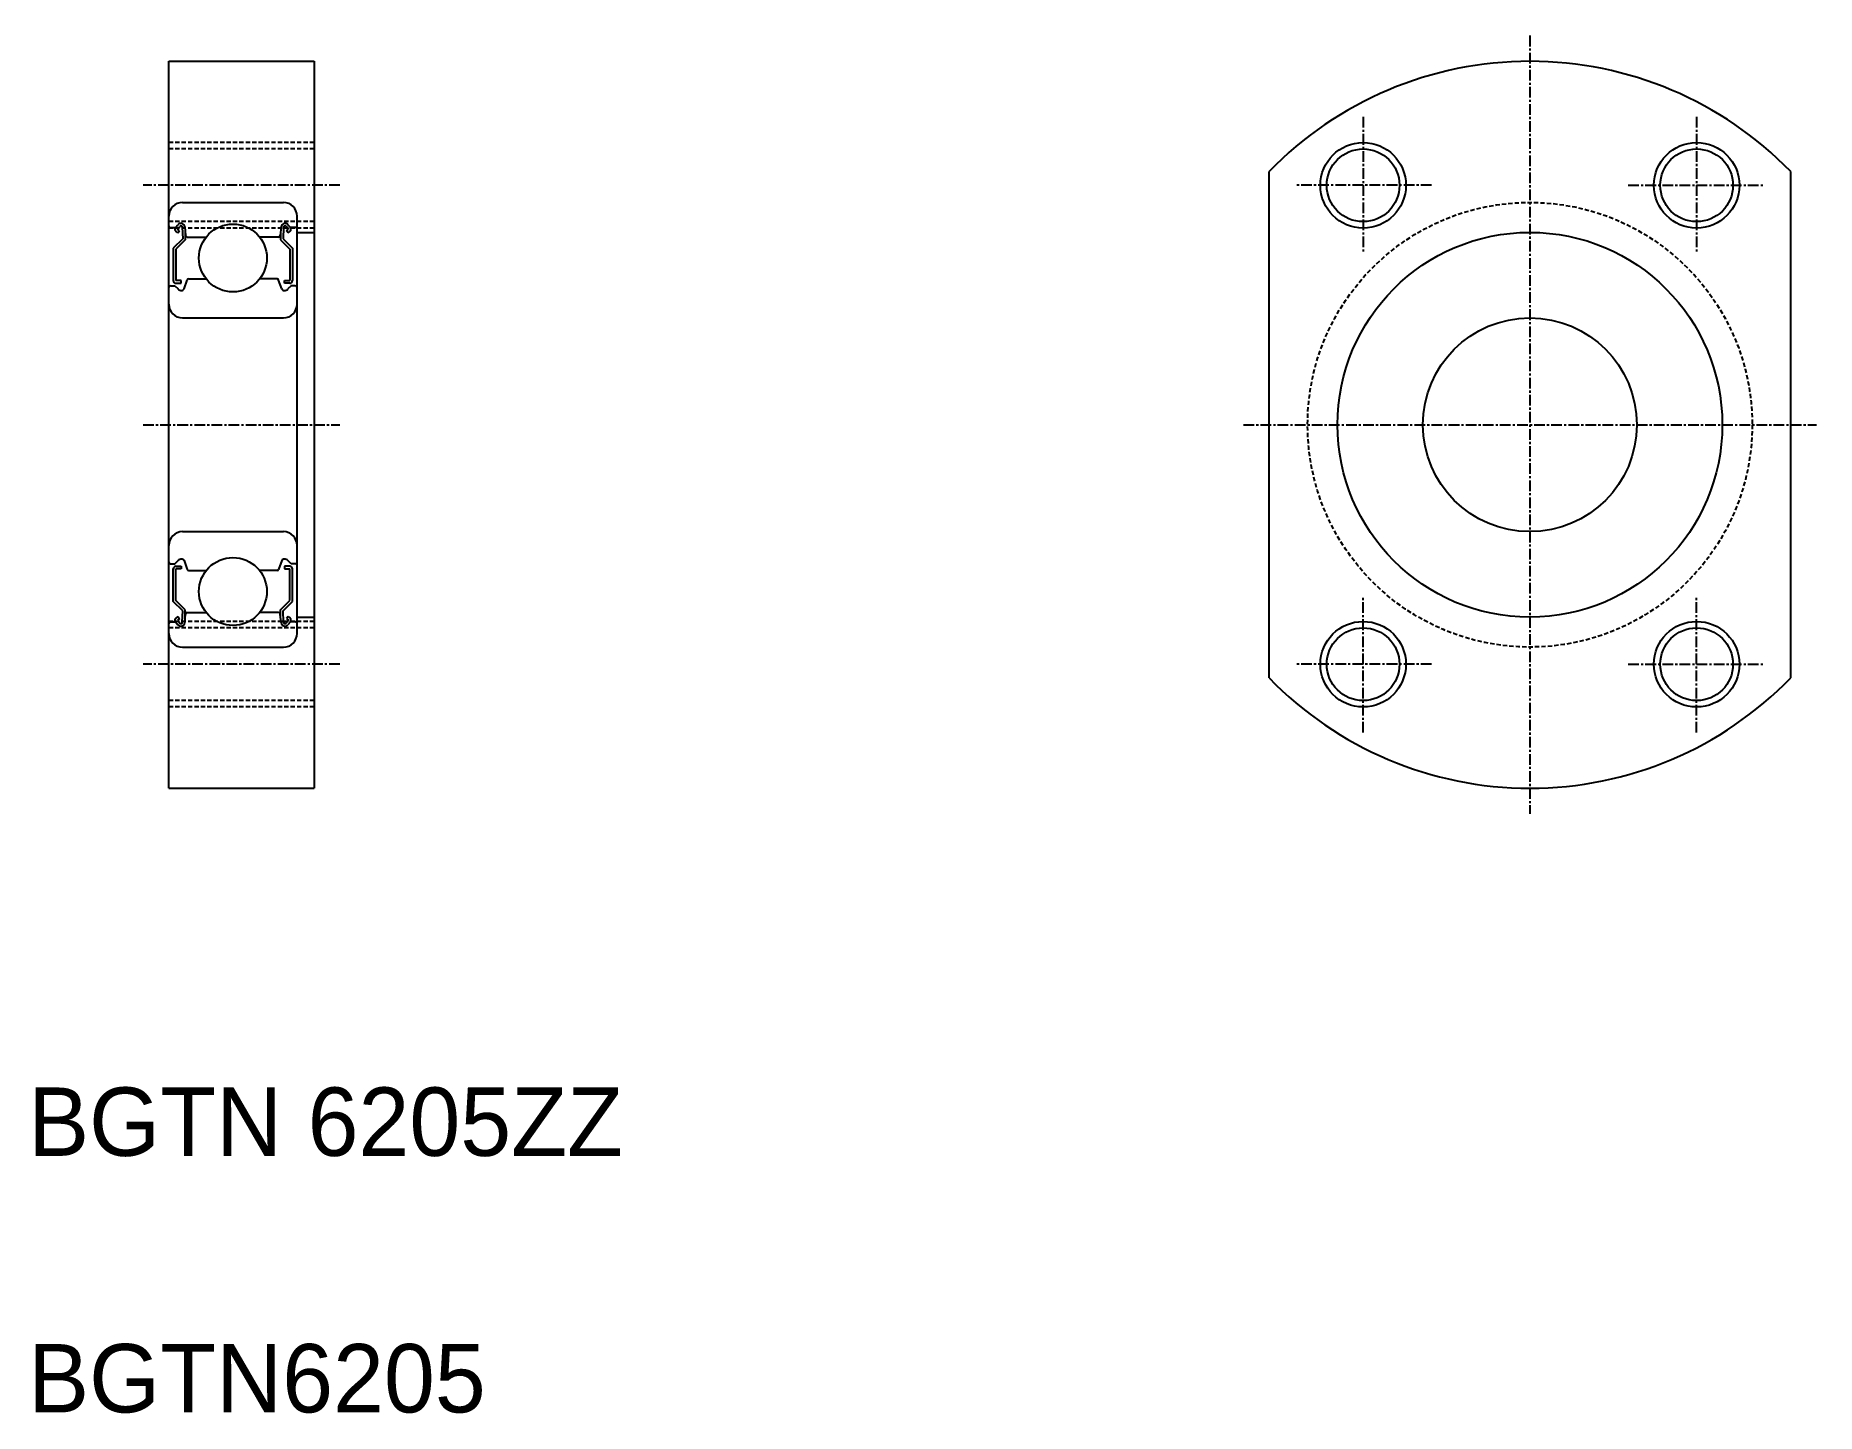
# Model space of a CAD drawing. Extents: x 184 to 392, y 75 to 236.
import ezdxf

# ---------------------------------------------------------------- set-up
doc = ezdxf.new("R2010")
doc.units = 0
doc.linetypes.add('CENTER', pattern=[2, 1.25, -0.25, 0.25, -0.25])
doc.linetypes.add('DASHED', pattern=[0.75, 0.5, -0.25])
doc.layers.get('0').update_dxf_attribs({"linetype": 'CONTINUOUS'})
doc.layers.add('CENTER', color=1, linetype='CENTER')

msp = doc.modelspace()

# ---------------------------------------------------------------- linework, layer by layer
at = {"color": 7, "linetype": 'CONTINUOUS'}
for p, q in [((199.2, 147.78), (199.2, 232.78)), ((199.2, 232.78), (216.2, 232.78)), ((216.2, 232.78), (216.2, 147.78)), ((327.87, 160.69), (327.87, 219.88)), ((388.87, 160.69), (388.87, 219.88)), ((200.8, 216.28), (212.6, 216.28)), ((214.2, 165.88), (214.2, 214.68)), ((199.4, 213.33), (199.98, 213.33)), ((199.98, 213.33), (200.27, 213.67)), ((200.25, 212.72), (200.02, 212.91)), ((200.21, 213.14), (200.5, 213.48)), ((200.44, 212.95), (200.21, 213.14)), ((200.25, 212.72), (200.44, 212.95)), ((200.78, 213.38), (200.83, 212.04)), ((201.08, 213.41), (201.16, 212.42)), ((201.13, 212.76), (201.13, 211.91)), ((212.33, 213.41), (212.24, 212.42)), ((212.27, 212.76), (212.27, 211.91)), ((212.63, 213.38), (212.57, 212.04)), ((213.19, 213.14), (212.91, 213.48)), ((212.96, 212.95), (213.19, 213.14)), ((213.16, 212.72), (212.96, 212.95)), ((213.42, 213.33), (213.14, 213.67)), ((213.16, 212.72), (213.39, 212.91)), ((214, 213.33), (213.42, 213.33)), ((214.2, 212.78), (216.2, 212.78)), ((200.83, 212.04), (199.73, 210.94)), ((199.73, 210.94), (199.73, 207.13)), ((201.13, 211.91), (200.03, 210.81)), ((200.03, 210.81), (200.03, 207.13)), ((201.36, 212.23), (203.58, 212.23)), ((212.04, 212.23), (209.83, 212.23)), ((212.27, 211.91), (213.37, 210.81)), ((212.57, 212.04), (213.67, 210.94)), ((213.37, 210.81), (213.37, 207.13)), ((213.67, 210.94), (213.67, 207.13)), ((199.4, 206.53), (199.9, 206.53)), ((199.9, 206.53), (200.28, 206.16)), ((200.65, 207.13), (200.03, 207.13)), ((200.03, 206.83), (200.65, 206.83)), ((200.65, 206.83), (200.65, 207.13)), ((200.99, 206.18), (201.36, 207.2)), ((201.54, 207.33), (203.58, 207.33)), ((211.86, 207.33), (209.83, 207.33)), ((212.42, 206.18), (212.05, 207.2)), ((212.75, 206.83), (212.75, 207.13)), ((212.75, 207.13), (213.37, 207.13)), ((213.37, 206.83), (212.75, 206.83)), ((213.5, 206.53), (213.13, 206.16)), ((214, 206.53), (213.5, 206.53)), ((200.8, 202.78), (212.6, 202.78)), ((200.8, 177.78), (212.6, 177.78)), ((199.4, 174.03), (199.9, 174.03)), ((199.73, 169.63), (199.73, 173.43)), ((199.9, 174.03), (200.28, 174.41)), ((200.03, 173.73), (200.65, 173.73)), ((200.65, 173.43), (200.03, 173.43)), ((200.03, 169.75), (200.03, 173.43)), ((200.65, 173.73), (200.65, 173.43)), ((200.99, 174.39), (201.36, 173.37)), ((201.54, 173.23), (203.58, 173.23)), ((211.86, 173.23), (209.83, 173.23)), ((212.42, 174.39), (212.05, 173.37)), ((213.37, 173.73), (212.75, 173.73)), ((212.75, 173.73), (212.75, 173.43)), ((212.75, 173.43), (213.37, 173.43)), ((213.5, 174.03), (213.13, 174.41)), ((213.37, 169.75), (213.37, 173.43)), ((214, 174.03), (213.5, 174.03)), ((213.67, 169.63), (213.67, 173.43)), ((200.83, 168.53), (199.73, 169.63)), ((201.13, 168.65), (200.03, 169.75)), ((212.27, 168.65), (213.37, 169.75)), ((212.57, 168.53), (213.67, 169.63)), ((199.4, 167.23), (199.98, 167.23)), ((199.98, 167.23), (200.27, 166.9)), ((200.25, 167.85), (200.02, 167.66)), ((200.44, 167.62), (200.21, 167.43)), ((200.21, 167.43), (200.5, 167.09)), ((200.25, 167.85), (200.44, 167.62)), ((200.78, 167.19), (200.83, 168.53)), ((201.08, 167.15), (201.16, 168.15)), ((201.13, 167.81), (201.13, 168.65)), ((201.36, 168.33), (203.58, 168.33)), ((212.04, 168.33), (209.83, 168.33)), ((212.33, 167.15), (212.24, 168.15)), ((212.27, 167.81), (212.27, 168.65)), ((212.63, 167.19), (212.57, 168.53)), ((213.19, 167.43), (212.91, 167.09)), ((213.16, 167.85), (212.96, 167.62)), ((212.96, 167.62), (213.19, 167.43)), ((213.42, 167.23), (213.14, 166.9)), ((213.16, 167.85), (213.39, 167.66)), ((214, 167.23), (213.42, 167.23)), ((214.2, 167.78), (216.2, 167.78)), ((200.8, 164.28), (212.6, 164.28)), ((199.2, 147.78), (216.2, 147.78))]:
    msp.add_line(p, q, dxfattribs=at)
at = {"color": 3, "linetype": 'DASHED'}
for p, q in [((216.2, 223.28), (199.2, 223.28)), ((216.2, 222.53), (199.2, 222.53)), ((216.2, 214.03), (199.2, 214.03)), ((216.2, 213.28), (199.2, 213.28)), ((216.2, 167.28), (199.2, 167.28)), ((216.2, 166.53), (199.2, 166.53)), ((216.2, 158.03), (199.2, 158.03)), ((216.2, 157.28), (199.2, 157.28))]:
    msp.add_line(p, q, dxfattribs=at)
at = {"color": 3, "linetype": 'CONTINUOUS'}
for centre in [(338.87, 218.28), (377.87, 218.28), (338.87, 162.28), (377.87, 162.28)]:
    msp.add_circle(centre, 5, dxfattribs=at)
at = {"color": 7, "linetype": 'CONTINUOUS'}
for centre, radius in [((338.87, 218.28), 4.25), ((377.87, 218.28), 4.25), ((206.7, 209.78), 3.97), ((358.37, 190.28), 22.5), ((358.37, 190.28), 12.5), ((206.7, 170.78), 3.97), ((338.87, 162.28), 4.25), ((377.87, 162.28), 4.25)]:
    msp.add_circle(centre, radius, dxfattribs=at)
at = {"color": 3, "linetype": 'DASHED'}
msp.add_circle((358.37, 190.28), 26, dxfattribs=at)
at = {"color": 7, "linetype": 'CONTINUOUS'}
for centre, radius, start, end in [((358.37, 190.28), 42.5, 44.1394, 135.8606), ((200.8, 214.68), 1.6, 90, 180), ((212.6, 214.68), 1.6, 0, 90), ((199.4, 213.53), 0.2, 180, 270), ((200.21, 213.14), 0.3, 139.9105, 229.9992), ((200.62, 213.37), 0.46, 4.9869, 139.9105), ((200.62, 213.37), 0.16, 2.3754, 139.9946), ((201.36, 212.43), 0.2, 184.9869, 270), ((212.04, 212.43), 0.2, 270, 355.0131), ((212.79, 213.37), 0.46, 40.0895, 175.0131), ((212.79, 213.37), 0.16, 40.0054, 177.6246), ((213.19, 213.14), 0.3, 310.0008, 40.0895), ((214, 213.53), 0.2, 270, 0), ((199.4, 206.33), 0.2, 90, 180), ((200.03, 207.13), 0.3, 180, 270), ((200.7, 206.28), 0.3, 265.4914, 340.0304), ((201.54, 207.13), 0.2, 90, 160.0304), ((211.86, 207.13), 0.2, 19.9696, 90), ((212.7, 206.28), 0.3, 199.9696, 274.5086), ((213.37, 207.13), 0.3, 270, 0), ((214, 206.33), 0.2, 0, 90), ((200.8, 204.38), 1.6, 180, 270), ((200.7, 206.58), 0.6, 225.0023, 272.8279), ((212.6, 204.38), 1.6, 270, 0), ((212.71, 206.58), 0.6, 267.1721, 314.9977), ((200.8, 176.18), 1.6, 90, 180), ((212.6, 176.18), 1.6, 0, 90), ((199.4, 174.23), 0.2, 180, 270), ((200.03, 173.43), 0.3, 90, 180), ((200.7, 173.98), 0.6, 87.1721, 134.9977), ((200.7, 174.28), 0.3, 19.9696, 94.5086), ((201.54, 173.43), 0.2, 199.9696, 270), ((211.86, 173.43), 0.2, 270, 340.0304), ((212.7, 174.28), 0.3, 85.4914, 160.0304), ((212.71, 173.98), 0.6, 45.0023, 92.8279), ((213.37, 173.43), 0.3, 0, 90), ((214, 174.23), 0.2, 270, 0), ((199.4, 167.03), 0.2, 90, 180), ((200.21, 167.43), 0.3, 130.0008, 220.0895), ((200.62, 167.19), 0.46, 220.0895, 355.0131), ((200.62, 167.19), 0.16, 220.0054, 357.6246), ((201.36, 168.13), 0.2, 90, 175.0131), ((212.04, 168.13), 0.2, 4.9869, 90), ((212.79, 167.19), 0.46, 184.9869, 319.9105), ((212.79, 167.19), 0.16, 182.3754, 319.9946), ((213.19, 167.43), 0.3, 319.9105, 49.9992), ((214, 167.03), 0.2, 0, 90), ((200.8, 165.88), 1.6, 180, 270), ((212.6, 165.88), 1.6, 270, 0), ((358.37, 190.28), 42.5, 224.1394, 315.8606)]:
    msp.add_arc(centre, radius, start, end, dxfattribs=at)
at = {"layer": 'CENTER', "color": 1, "linetype": 'CENTER'}
for p, q in [((358.37, 235.78), (358.37, 144.78)), ((338.87, 226.28), (338.87, 210.28)), ((377.87, 226.28), (377.87, 210.28)), ((219.2, 218.28), (196.2, 218.28)), ((346.87, 218.28), (330.87, 218.28)), ((369.87, 218.28), (385.87, 218.28)), ((196.2, 190.28), (219.2, 190.28)), ((324.87, 190.28), (391.87, 190.28)), ((338.87, 154.28), (338.87, 170.28)), ((377.87, 154.28), (377.87, 170.28)), ((219.2, 162.28), (196.2, 162.28)), ((346.87, 162.28), (330.87, 162.28)), ((369.87, 162.28), (385.87, 162.28))]:
    msp.add_line(p, q, dxfattribs=at)

# ---------------------------------------------------------------- texts
at = {"color": 7, "linetype": 'CONTINUOUS'}
for s, p in [('BGTN 6205ZZ', (182.75, 104.79)), ('BGTN6205', (182.75, 74.79))]:
    msp.add_text(s, height=8, dxfattribs=at).set_placement(p)

doc.saveas('drawing.dxf')
